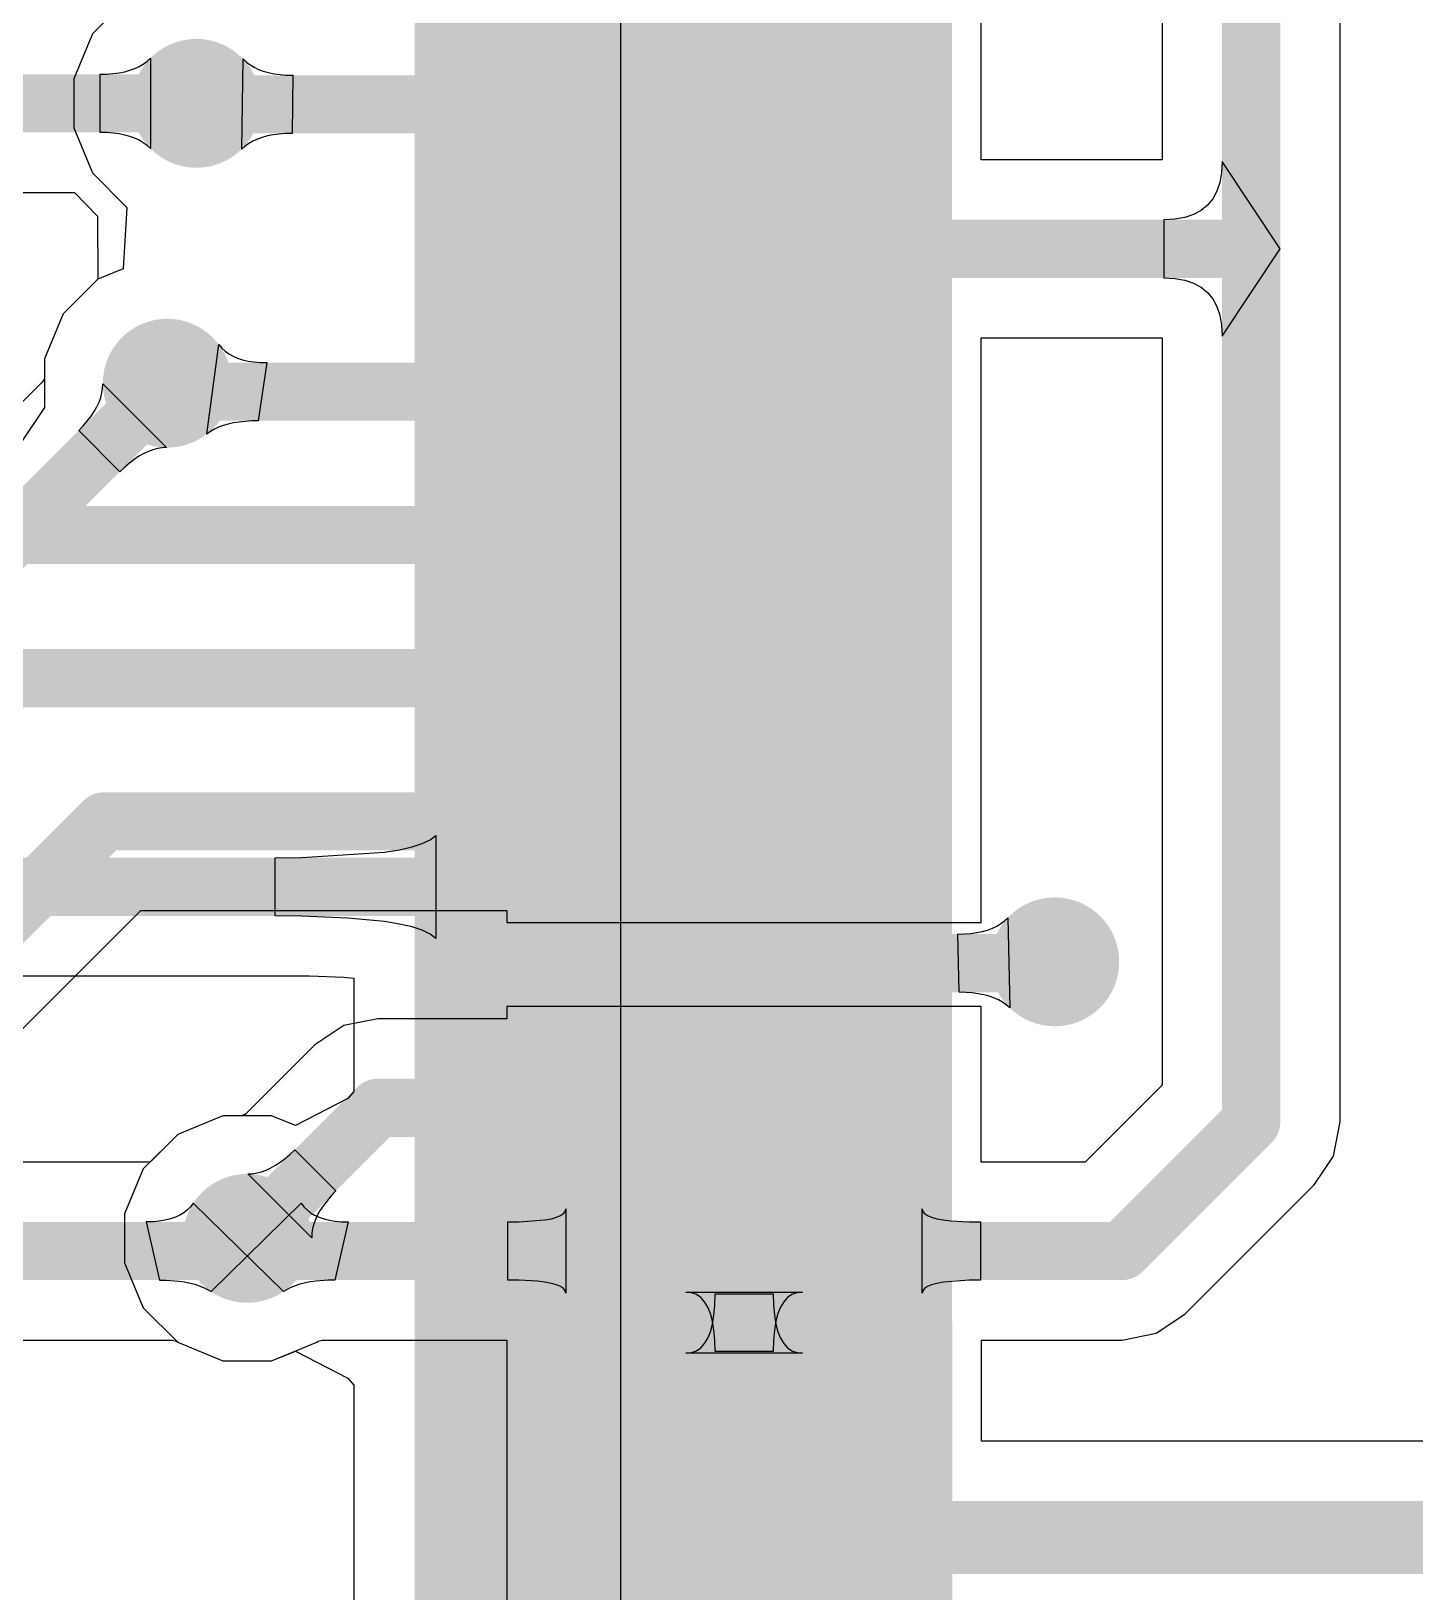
# Model space of a CAD drawing. Header units: millimetres. Extents: x -27 to 79, y -14 to 66.
# Drawn here: x 64.78 to 69.61, y 14.56 to 20.01 of the extents above; entities that cross this region are included whole.
import ezdxf

# ---------------------------------------------------------------- set-up
doc = ezdxf.new("R2010")
doc.units = ezdxf.units.MM
for name, color, linetype in [('BottomLayer', 5, 'Continuous'), ('TopLayer', 1, 'Continuous'), ('TopPaste', 8, 'Continuous'), ('TopSolder', 216, 'Continuous'), ('ViaHoleLayer', 16, 'Continuous')]:
    doc.layers.add(name, color=color, linetype=linetype)

msp = doc.modelspace()

# ---------------------------------------------------------------- hatches: boundary and pattern name
at = {"layer": 'BottomLayer'}
h = msp.add_hatch(color=5, dxfattribs=at)
edge = h.paths.add_edge_path()
edge.add_arc((65.3527, 19.7597), 0.225, 0, 360)
h = msp.add_hatch(color=5, dxfattribs=at)
edge = h.paths.add_edge_path()
edge.add_arc((65.2511, 18.7827), 0.225, 0, 360)
h = msp.add_hatch(color=5, dxfattribs=at)
edge = h.paths.add_edge_path()
edge.add_arc((68.3499, 16.7625), 0.225, 0, 360)
h = msp.add_hatch(color=5, dxfattribs=at)
edge = h.paths.add_edge_path()
edge.add_arc((65.5305, 15.7973), 0.225, 0, 360)
at = {"layer": 'TopLayer'}
h = msp.add_hatch(color=1, dxfattribs=at)
edge = h.paths.add_edge_path()
edge.add_arc((65.3527, 19.7597), 0.225, 0, 360)
for points in [[(66.6399, 19.6029), (66.6399, 19.9029), (67.8899, 19.9029), (67.8899, 19.6029)], [(66.6399, 19.1029), (66.6399, 19.4029), (67.8899, 19.4029), (67.8899, 19.1029)], [(66.6399, 18.6029), (66.6399, 18.9029), (67.8899, 18.9029), (67.8899, 18.6029)], [(66.6399, 18.1029), (66.6399, 18.4029), (67.8899, 18.4029), (67.8899, 18.1029)], [(66.6399, 17.6029), (66.6399, 17.9029), (67.8899, 17.9029), (67.8899, 17.6029)], [(66.6399, 17.1029), (66.6399, 17.4029), (67.8899, 17.4029), (67.8899, 17.1029)], [(66.6399, 16.6029), (66.6399, 16.9029), (67.8899, 16.9029), (67.8899, 16.6029)], [(66.6399, 16.1029), (66.6399, 16.4029), (67.8899, 16.4029), (67.8899, 16.1029)], [(66.6399, 15.6029), (66.6399, 15.9029), (67.8899, 15.9029), (67.8899, 15.6029)], [(66.6404, 15.1029), (66.6404, 15.4029), (67.8904, 15.4029), (67.8904, 15.1029)], [(66.6404, 14.6029), (66.6404, 14.9029), (67.8904, 14.9029), (67.8904, 14.6029)]]:
    msp.add_hatch(color=1, dxfattribs=at).paths.add_polyline_path(points)
h = msp.add_hatch(color=1, dxfattribs=at)
edge = h.paths.add_edge_path()
edge.add_arc((65.2511, 18.7827), 0.225, 0, 360)
h = msp.add_hatch(color=1, dxfattribs=at)
edge = h.paths.add_edge_path()
edge.add_arc((68.3499, 16.7625), 0.225, 0, 360)
h = msp.add_hatch(color=1, dxfattribs=at)
edge = h.paths.add_edge_path()
edge.add_arc((65.5305, 15.7973), 0.225, 0, 360)
at = {"layer": 'TopPaste'}
for points in [[(66.6399, 19.6029), (66.6399, 19.9029), (67.8899, 19.9029), (67.8899, 19.6029)], [(66.6399, 19.1029), (66.6399, 19.4029), (67.8899, 19.4029), (67.8899, 19.1029)], [(66.6399, 18.6029), (66.6399, 18.9029), (67.8899, 18.9029), (67.8899, 18.6029)], [(66.6399, 18.1029), (66.6399, 18.4029), (67.8899, 18.4029), (67.8899, 18.1029)], [(66.6399, 17.6029), (66.6399, 17.9029), (67.8899, 17.9029), (67.8899, 17.6029)], [(66.6399, 17.1029), (66.6399, 17.4029), (67.8899, 17.4029), (67.8899, 17.1029)], [(66.6399, 16.6029), (66.6399, 16.9029), (67.8899, 16.9029), (67.8899, 16.6029)], [(66.6399, 16.1029), (66.6399, 16.4029), (67.8899, 16.4029), (67.8899, 16.1029)], [(66.6399, 15.6029), (66.6399, 15.9029), (67.8899, 15.9029), (67.8899, 15.6029)], [(66.6404, 15.1029), (66.6404, 15.4029), (67.8904, 15.4029), (67.8904, 15.1029)], [(66.6404, 14.6029), (66.6404, 14.9029), (67.8904, 14.9029), (67.8904, 14.6029)]]:
    msp.add_hatch(color=8, dxfattribs=at).paths.add_polyline_path(points)
at = {"layer": 'TopSolder'}
for points in [[(66.5383, 20.0013), (66.5383, 20.5045), (67.9915, 20.5045), (67.9915, 20.0013)], [(66.5383, 19.5013), (66.5383, 20.0045), (67.9915, 20.0045), (67.9915, 19.5013)], [(66.5383, 19.0013), (66.5383, 19.5045), (67.9915, 19.5045), (67.9915, 19.0013)], [(66.5383, 18.5013), (66.5383, 19.0045), (67.9915, 19.0045), (67.9915, 18.5013)], [(66.5383, 18.0013), (66.5383, 18.5045), (67.9915, 18.5045), (67.9915, 18.0013)], [(66.5383, 17.5013), (66.5383, 18.0045), (67.9915, 18.0045), (67.9915, 17.5013)], [(66.5383, 17.0013), (66.5383, 17.5045), (67.9915, 17.5045), (67.9915, 17.0013)], [(66.5383, 16.5013), (66.5383, 17.0045), (67.9915, 17.0045), (67.9915, 16.5013)], [(66.5383, 16.0013), (66.5383, 16.5045), (67.9915, 16.5045), (67.9915, 16.0013)], [(66.5383, 15.5013), (66.5383, 16.0045), (67.9915, 16.0045), (67.9915, 15.5013)], [(66.5388, 15.0013), (66.5388, 15.5045), (67.992, 15.5045), (67.992, 15.0013)], [(66.5388, 14.5013), (66.5388, 15.0045), (67.992, 15.0045), (67.992, 14.5013)]]:
    msp.add_hatch(color=216, dxfattribs=at).paths.add_polyline_path(points)
at = {"layer": 'ViaHoleLayer'}
h = msp.add_hatch(color=16, dxfattribs=at)
edge = h.paths.add_edge_path()
edge.add_arc((65.3527, 19.7597), 0.1, 0, 360)
h = msp.add_hatch(color=16, dxfattribs=at)
edge = h.paths.add_edge_path()
edge.add_arc((65.2511, 18.7827), 0.1, 0, 360)
h = msp.add_hatch(color=16, dxfattribs=at)
edge = h.paths.add_edge_path()
edge.add_arc((68.3499, 16.7625), 0.1, 0, 360)
h = msp.add_hatch(color=16, dxfattribs=at)
edge = h.paths.add_edge_path()
edge.add_arc((65.5305, 15.7973), 0.1, 0, 360)

# ---------------------------------------------------------------- linework, layer by layer
at = {"layer": 'BottomLayer'}
for p, q in [((66.8348, 17.0242), (66.8348, 21.5377)), ((65.1377, 19.8814), (65.1532, 19.8886)), ((65.1532, 19.8886), (65.1674, 19.897)), ((65.1674, 19.897), (65.1804, 19.9065)), ((65.1804, 19.9065), (65.192, 19.9172)), ((65.192, 19.9172), (65.192, 19.6022)), ((65.0169, 19.8613), (65.0403, 19.8618)), ((65.0169, 19.6581), (65.0169, 19.8613)), ((65.0403, 19.8618), (65.0832, 19.8663)), ((65.0832, 19.8663), (65.1026, 19.8702)), ((65.1026, 19.8702), (65.1208, 19.8752)), ((65.1208, 19.8752), (65.1377, 19.8814)), ((65.0403, 19.6575), (65.0169, 19.6581)), ((65.0624, 19.6558), (65.0403, 19.6575)), ((65.0832, 19.653), (65.0624, 19.6558)), ((65.1026, 19.6491), (65.0832, 19.653)), ((65.1208, 19.6441), (65.1026, 19.6491)), ((65.1377, 19.6379), (65.1208, 19.6441)), ((65.1532, 19.6307), (65.1377, 19.6379)), ((65.1674, 19.6223), (65.1532, 19.6307)), ((65.1804, 19.6128), (65.1674, 19.6223)), ((65.192, 19.6022), (65.1804, 19.6128)), ((59.7644, 19.4489), (64.9267, 19.4489)), ((64.9267, 19.4489), (65.0079, 19.3654)), ((65.0079, 19.3654), (65.0085, 19.1457)), ((65.0085, 19.1457), (64.888, 19.0252)), ((64.888, 19.0252), (64.8229, 18.8678)), ((64.8229, 18.8678), (64.8229, 18.805)), ((64.8208, 18.7966), (64.8205, 18.7959)), ((64.8229, 18.805), (64.8208, 18.7966)), ((64.8125, 18.7837), (64.6682, 18.6393)), ((64.818, 18.7904), (64.8125, 18.7837)), ((64.8195, 18.7926), (64.818, 18.7904)), ((64.8201, 18.7937), (64.8195, 18.7926)), ((64.8204, 18.795), (64.8201, 18.7937)), ((64.8205, 18.7959), (64.8204, 18.795)), ((65.0188, 18.7329), (65.0229, 18.7488)), ((65.0229, 18.7488), (65.0254, 18.7647)), ((65.0254, 18.7647), (65.0261, 18.7804)), ((65.0261, 18.7804), (65.2488, 18.5577)), ((64.9961, 18.6841), (65.0054, 18.7005)), ((65.0054, 18.7005), (65.013, 18.7167)), ((65.013, 18.7167), (65.0188, 18.7329)), ((64.9418, 18.6171), (64.9579, 18.634)), ((64.9579, 18.634), (64.9851, 18.6675)), ((64.9851, 18.6675), (64.9961, 18.6841)), ((65.0855, 18.4734), (64.9418, 18.6171)), ((65.1524, 18.5277), (65.1359, 18.5167)), ((65.1688, 18.537), (65.1524, 18.5277)), ((65.1851, 18.5446), (65.1688, 18.537)), ((65.2012, 18.5504), (65.1851, 18.5446)), ((65.2172, 18.5546), (65.2012, 18.5504)), ((65.2331, 18.557), (65.2172, 18.5546)), ((65.2488, 18.5577), (65.2331, 18.557)), ((65.1024, 18.4896), (65.0855, 18.4734)), ((65.1192, 18.504), (65.1024, 18.4896)), ((65.1359, 18.5167), (65.1192, 18.504)), ((66.0618, 17.1539), (66.1058, 17.164)), ((66.0618, 17.1539), (66.1058, 17.164)), ((66.1058, 17.164), (66.1417, 17.1757)), ((66.1058, 17.164), (66.1417, 17.1757)), ((66.1417, 17.1757), (66.1695, 17.189)), ((66.1417, 17.1757), (66.1695, 17.189)), ((66.1695, 17.189), (66.1892, 17.2039)), ((66.1695, 17.189), (66.1892, 17.2039)), ((66.1892, 17.2039), (66.1892, 16.8444)), ((66.1892, 17.2039), (66.1892, 16.8444)), ((65.6279, 17.1258), (65.7204, 17.1265)), ((65.6279, 17.1258), (65.7204, 17.1265)), ((65.6279, 16.9226), (65.6279, 17.1258)), ((65.6279, 16.9226), (65.6279, 17.1258)), ((65.7204, 17.1265), (66.0097, 17.1453)), ((65.7204, 17.1265), (66.0097, 17.1453)), ((66.0097, 17.1453), (66.0618, 17.1539)), ((66.0097, 17.1453), (66.0618, 17.1539)), ((66.8348, 5.1355), (66.8348, 17.0242)), ((65.7204, 16.9218), (65.6279, 16.9226)), ((65.7204, 16.9218), (65.6279, 16.9226)), ((65.8813, 16.9155), (65.7204, 16.9218)), ((65.8813, 16.9155), (65.7204, 16.9218)), ((66.0097, 16.903), (65.8813, 16.9155)), ((66.0097, 16.903), (65.8813, 16.9155)), ((66.0618, 16.8944), (66.0097, 16.903)), ((66.0618, 16.8944), (66.0097, 16.903)), ((66.1058, 16.8843), (66.0618, 16.8944)), ((66.1058, 16.8843), (66.0618, 16.8944)), ((66.1417, 16.8726), (66.1058, 16.8843)), ((66.1417, 16.8726), (66.1058, 16.8843)), ((66.1695, 16.8593), (66.1417, 16.8726)), ((66.1695, 16.8593), (66.1417, 16.8726)), ((66.1892, 16.8444), (66.1695, 16.8593)), ((66.1892, 16.8444), (66.1695, 16.8593)), ((64.6162, 16.7134), (65.7475, 16.7134)), ((65.7475, 16.7134), (65.8672, 16.7087)), ((65.8672, 16.7087), (65.9025, 16.7053)), ((65.9025, 16.7053), (65.9025, 16.3098)), ((65.9025, 16.3098), (65.8812, 16.2852)), ((65.8812, 16.2852), (65.6993, 16.1908)), ((65.4453, 16.2254), (65.2879, 16.1603)), ((65.6156, 16.2254), (65.4453, 16.2254)), ((65.6993, 16.1908), (65.6156, 16.2254)), ((65.2879, 16.1603), (65.1674, 16.0398)), ((65.1674, 16.0398), (65.1023, 15.8824)), ((65.1023, 15.8824), (65.1023, 15.7121)), ((65.1023, 15.7121), (65.1674, 15.5547)), ((65.1674, 15.5547), (65.2879, 15.4342)), ((65.2879, 15.4342), (65.4453, 15.3691)), ((65.4453, 15.3691), (65.6156, 15.3691)), ((65.6156, 15.3691), (65.6993, 15.4037)), ((65.6993, 15.4037), (65.8812, 15.3093)), ((65.8812, 15.3093), (65.9025, 15.2847)), ((65.9025, 15.2847), (65.9025, 5.0335))]:
    msp.add_line(p, q, dxfattribs=at)
for points, const_width in [([(66.3687, 17.0242), (66.3687, 21.5377)], 0.508), ([(59.3837, 19.7597), (65.3527, 19.7597)], 0.2032), ([(64.2722, 17.8039), (65.2511, 18.7827)], 0.2032), ([(66.3687, 4.6975), (66.3687, 17.0242)], 0.508), ([(63.5062, 17.0242), (66.3687, 17.0242)], 0.2032)]:
    msp.add_lwpolyline(points, dxfattribs=dict(at, const_width=const_width))
for points, const_width in [([(65.3019, 19.7597, 1), (65.4035, 19.7597, 1)], 0.1016), ([(65.2003, 18.7827, 1), (65.3019, 18.7827, 1)], 0.1016), ([(66.2417, 17.0242, 1), (66.4957, 17.0242, 1)], 0.254), ([(66.2417, 17.0242, 1), (66.4957, 17.0242, 1)], 0.254), ([(66.3179, 17.0242, 1), (66.4195, 17.0242, 1)], 0.1016)]:
    msp.add_lwpolyline(points, format="xyb", close=True, dxfattribs=dict(at, const_width=const_width))
at = {"layer": 'TopLayer'}
for p, q in [((69.3464, 19.2517), (69.3464, 29.1577)), ((68.7249, 29.0289), (68.7249, 19.5624)), ((65.1101, 20.1227), (64.9896, 20.0022)), ((68.0931, 19.5624), (68.0931, 20.1061)), ((64.9896, 20.0022), (64.9245, 19.8448)), ((65.5109, 19.5997), (65.5157, 19.9147)), ((65.5157, 19.9147), (65.5272, 19.9039)), ((65.5272, 19.9039), (65.54, 19.8942)), ((65.54, 19.8942), (65.5541, 19.8857)), ((64.9245, 19.8448), (64.9245, 19.6745)), ((65.5541, 19.8857), (65.5695, 19.8783)), ((65.5695, 19.8783), (65.5863, 19.8721)), ((65.5863, 19.8721), (65.6044, 19.867)), ((65.6044, 19.867), (65.6239, 19.863)), ((65.6239, 19.863), (65.6446, 19.8601)), ((65.6446, 19.8601), (65.6667, 19.8584)), ((65.6667, 19.8584), (65.6901, 19.8579)), ((65.6901, 19.8579), (65.6867, 19.6547)), ((64.9245, 19.6745), (64.9896, 19.5171)), ((65.5357, 19.6195), (65.5227, 19.6102)), ((65.5501, 19.6278), (65.5357, 19.6195)), ((65.5657, 19.6349), (65.5501, 19.6278)), ((65.5826, 19.6409), (65.5657, 19.6349)), ((65.6008, 19.6459), (65.5826, 19.6409)), ((65.6203, 19.6497), (65.6008, 19.6459)), ((65.6633, 19.6541), (65.6203, 19.6497)), ((65.6867, 19.6547), (65.6633, 19.6541)), ((65.5227, 19.6102), (65.5109, 19.5997)), ((68.7249, 19.5624), (68.0931, 19.5624)), ((64.9896, 19.5171), (65.1101, 19.3966)), ((68.932, 19.5178), (68.9259, 19.4833)), ((68.9341, 19.5565), (68.932, 19.5178)), ((69.1373, 19.2517), (68.9341, 19.5565)), ((68.9158, 19.4528), (68.9015, 19.4264)), ((68.9259, 19.4833), (68.9158, 19.4528)), ((65.1101, 19.3966), (65.0967, 19.1822)), ((68.8833, 19.4041), (68.8609, 19.3858)), ((68.9015, 19.4264), (68.8833, 19.4041)), ((68.7695, 19.3553), (68.7309, 19.3533)), ((68.7309, 19.3533), (68.7309, 19.1501)), ((68.804, 19.3614), (68.7695, 19.3553)), ((68.8345, 19.3715), (68.804, 19.3614)), ((68.8609, 19.3858), (68.8345, 19.3715)), ((68.9341, 18.9469), (69.1373, 19.2517)), ((69.1373, 19.2517), (69.1373, 19.2517)), ((69.1373, 19.2517), (69.1373, 19.2517)), ((69.1373, 19.2517), (69.1373, 19.2517)), ((69.1373, 19.2517), (69.1373, 19.2517)), ((69.1373, 19.2517), (69.1373, 19.2517)), ((69.1373, 19.2517), (69.1373, 19.2517)), ((69.1373, 19.2517), (69.1373, 19.2517)), ((69.1373, 19.2517), (69.1373, 19.2517)), ((69.1373, 19.2517), (69.1373, 19.2517)), ((69.1373, 19.2517), (69.1373, 19.2517)), ((69.3464, 16.2037), (69.3464, 19.2517)), ((65.0967, 19.1822), (65.0085, 19.1457)), ((65.0085, 19.1457), (64.888, 19.0252)), ((68.7309, 19.1501), (68.7695, 19.148)), ((68.7695, 19.148), (68.804, 19.1419)), ((68.804, 19.1419), (68.8345, 19.1318)), ((68.8345, 19.1318), (68.8609, 19.1175)), ((68.8609, 19.1175), (68.8833, 19.0993)), ((68.8833, 19.0993), (68.9015, 19.0769)), ((68.9015, 19.0769), (68.9158, 19.0505)), ((64.888, 19.0252), (64.8229, 18.8678)), ((68.9158, 19.0505), (68.9259, 19.02)), ((68.9259, 19.02), (68.932, 18.9855)), ((68.932, 18.9855), (68.9341, 18.9469)), ((65.3895, 18.6053), (65.4312, 18.9175)), ((65.4312, 18.9175), (65.4414, 18.9055)), ((65.4414, 18.9055), (65.453, 18.8948)), ((68.0931, 17.8997), (68.0931, 18.9409)), ((68.0931, 18.9409), (68.7249, 18.9409)), ((68.7249, 18.9409), (68.7249, 16.3324)), ((64.8229, 18.8678), (64.8229, 18.6975)), ((65.453, 18.8948), (65.4661, 18.8854)), ((65.4661, 18.8854), (65.4807, 18.8772)), ((65.4807, 18.8772), (65.4968, 18.8702)), ((65.4968, 18.8702), (65.5143, 18.8646)), ((65.5143, 18.8646), (65.5334, 18.8601)), ((65.5334, 18.8601), (65.5539, 18.857)), ((65.5539, 18.857), (65.5758, 18.8551)), ((65.5993, 18.8545), (65.5687, 18.6513)), ((65.5758, 18.8551), (65.5993, 18.8545)), ((64.8229, 18.6975), (64.7334, 18.5636)), ((65.4464, 18.6347), (65.4303, 18.6287)), ((65.4637, 18.6398), (65.4464, 18.6347)), ((65.4823, 18.6439), (65.4637, 18.6398)), ((65.502, 18.6471), (65.4823, 18.6439)), ((65.5452, 18.6508), (65.502, 18.6471)), ((65.5687, 18.6513), (65.5452, 18.6508)), ((65.4019, 18.614), (65.3895, 18.6053)), ((65.4155, 18.6218), (65.4019, 18.614)), ((65.4303, 18.6287), (65.4155, 18.6218)), ((68.0931, 16.8997), (68.0931, 17.8997)), ((64.5466, 16.3297), (65.159, 16.9421)), ((65.159, 16.9421), (66.4367, 16.9421)), ((66.4367, 16.9421), (66.4367, 16.8997)), ((66.4367, 16.8997), (68.0931, 16.8997)), ((68.1476, 16.8873), (68.1617, 16.8959)), ((68.1617, 16.8959), (68.1744, 16.9056)), ((68.1744, 16.9056), (68.1859, 16.9165)), ((68.1859, 16.9165), (68.1926, 16.6016)), ((68.0117, 16.8593), (68.0351, 16.8598)), ((68.0166, 16.6561), (68.0117, 16.8593)), ((68.0351, 16.8598), (68.0572, 16.8616)), ((68.0572, 16.8616), (68.078, 16.8644)), ((68.078, 16.8644), (68.0974, 16.8684)), ((68.0974, 16.8684), (68.1154, 16.8736)), ((68.1154, 16.8736), (68.1322, 16.8799)), ((68.1322, 16.8799), (68.1476, 16.8873)), ((68.04, 16.6555), (68.0166, 16.6561)), ((68.0621, 16.6539), (68.04, 16.6555)), ((68.0829, 16.6512), (68.0621, 16.6539)), ((68.1025, 16.6473), (68.0829, 16.6512)), ((68.1207, 16.6424), (68.1025, 16.6473)), ((68.1376, 16.6364), (68.1207, 16.6424)), ((68.1533, 16.6294), (68.1376, 16.6364)), ((68.1677, 16.6212), (68.1533, 16.6294)), ((68.1808, 16.6119), (68.1677, 16.6212)), ((65.9861, 16.5636), (65.8671, 16.54)), ((66.4367, 16.5636), (65.9861, 16.5636)), ((68.0931, 16.6061), (66.4367, 16.6061)), ((66.4367, 16.6061), (66.4367, 16.5636)), ((68.0931, 16.0636), (68.0931, 16.6061)), ((68.1926, 16.6016), (68.1808, 16.6119)), ((65.8671, 16.54), (65.7663, 16.4726)), ((65.7663, 16.4726), (65.527, 16.2333)), ((68.7249, 16.3324), (68.4562, 16.0636)), ((65.4453, 16.2254), (65.2879, 16.1603)), ((65.5082, 16.2254), (65.4453, 16.2254)), ((65.5165, 16.2275), (65.5082, 16.2254)), ((65.5172, 16.2278), (65.5165, 16.2275)), ((65.5181, 16.2279), (65.5172, 16.2278)), ((65.5195, 16.2282), (65.5181, 16.2279)), ((65.5205, 16.2288), (65.5195, 16.2282)), ((65.5253, 16.232), (65.5205, 16.2288)), ((65.527, 16.2333), (65.5253, 16.232)), ((69.3228, 16.0847), (69.3464, 16.2037)), ((65.2879, 16.1603), (65.1913, 16.0636)), ((65.6456, 16.0632), (65.6623, 16.0759)), ((65.6623, 16.0759), (65.6791, 16.0904)), ((65.6791, 16.0904), (65.696, 16.1065)), ((65.696, 16.1065), (65.8397, 15.9628)), ((69.2554, 15.9839), (69.3228, 16.0847)), ((65.1913, 16.0636), (64.6809, 16.0636)), ((65.5327, 16.0222), (65.5484, 16.0229)), ((65.7554, 15.7995), (65.5327, 16.0222)), ((65.5484, 16.0229), (65.5643, 16.0254)), ((65.5643, 16.0254), (65.5803, 16.0295)), ((65.5803, 16.0295), (65.5964, 16.0353)), ((65.5964, 16.0353), (65.6127, 16.0429)), ((65.6127, 16.0429), (65.6291, 16.0522)), ((65.6291, 16.0522), (65.6456, 16.0632)), ((68.4562, 16.0636), (68.0931, 16.0636)), ((68.8046, 15.5331), (69.2554, 15.9839)), ((65.3419, 15.92), (65.3326, 15.9075)), ((65.3419, 15.92), (65.3326, 15.9075)), ((65.3419, 15.92), (65.3326, 15.9075)), ((65.3419, 15.92), (65.3326, 15.9075)), ((65.6569, 15.6112), (65.3419, 15.92)), ((65.6569, 15.6112), (65.3419, 15.92)), ((65.6569, 15.6112), (65.3419, 15.92)), ((65.6569, 15.6112), (65.3419, 15.92)), ((65.404, 15.6112), (65.719, 15.92)), ((65.404, 15.6112), (65.719, 15.92)), ((65.404, 15.6112), (65.719, 15.92)), ((65.404, 15.6112), (65.719, 15.92)), ((65.719, 15.92), (65.7283, 15.9075)), ((65.719, 15.92), (65.7283, 15.9075)), ((65.719, 15.92), (65.7283, 15.9075)), ((65.719, 15.92), (65.7283, 15.9075)), ((65.7964, 15.9124), (65.7854, 15.8959)), ((65.8236, 15.9459), (65.7964, 15.9124)), ((65.8397, 15.9628), (65.8236, 15.9459)), ((65.2013, 15.8551), (65.1779, 15.8545)), ((65.2013, 15.8551), (65.1779, 15.8545)), ((65.2013, 15.8551), (65.1779, 15.8545)), ((65.2013, 15.8551), (65.1779, 15.8545)), ((65.1779, 15.8545), (65.2242, 15.6513)), ((65.1779, 15.8545), (65.2242, 15.6513)), ((65.1779, 15.8545), (65.2242, 15.6513)), ((65.1779, 15.8545), (65.2242, 15.6513)), ((65.2233, 15.8571), (65.2013, 15.8551)), ((65.2233, 15.8571), (65.2013, 15.8551)), ((65.2233, 15.8571), (65.2013, 15.8551)), ((65.2233, 15.8571), (65.2013, 15.8551)), ((65.2436, 15.8604), (65.2233, 15.8571)), ((65.2436, 15.8604), (65.2233, 15.8571)), ((65.2436, 15.8604), (65.2233, 15.8571)), ((65.2436, 15.8604), (65.2233, 15.8571)), ((65.2624, 15.865), (65.2436, 15.8604)), ((65.2624, 15.865), (65.2436, 15.8604)), ((65.2624, 15.865), (65.2436, 15.8604)), ((65.2624, 15.865), (65.2436, 15.8604)), ((65.2796, 15.8708), (65.2624, 15.865)), ((65.2796, 15.8708), (65.2624, 15.865)), ((65.2796, 15.8708), (65.2624, 15.865)), ((65.2796, 15.8708), (65.2624, 15.865)), ((65.2952, 15.8781), (65.2796, 15.8708)), ((65.2952, 15.8781), (65.2796, 15.8708)), ((65.2952, 15.8781), (65.2796, 15.8708)), ((65.2952, 15.8781), (65.2796, 15.8708)), ((65.3092, 15.8866), (65.2952, 15.8781)), ((65.3092, 15.8866), (65.2952, 15.8781)), ((65.3092, 15.8866), (65.2952, 15.8781)), ((65.3092, 15.8866), (65.2952, 15.8781)), ((65.3217, 15.8964), (65.3092, 15.8866)), ((65.3217, 15.8964), (65.3092, 15.8866)), ((65.3217, 15.8964), (65.3092, 15.8866)), ((65.3217, 15.8964), (65.3092, 15.8866)), ((65.3326, 15.9075), (65.3217, 15.8964)), ((65.3326, 15.9075), (65.3217, 15.8964)), ((65.3326, 15.9075), (65.3217, 15.8964)), ((65.3326, 15.9075), (65.3217, 15.8964)), ((65.7283, 15.9075), (65.7392, 15.8964)), ((65.7283, 15.9075), (65.7392, 15.8964)), ((65.7283, 15.9075), (65.7392, 15.8964)), ((65.7283, 15.9075), (65.7392, 15.8964)), ((65.7392, 15.8964), (65.7517, 15.8866)), ((65.7392, 15.8964), (65.7517, 15.8866)), ((65.7392, 15.8964), (65.7517, 15.8866)), ((65.7392, 15.8964), (65.7517, 15.8866)), ((65.7517, 15.8866), (65.7657, 15.8781)), ((65.7517, 15.8866), (65.7657, 15.8781)), ((65.7517, 15.8866), (65.7657, 15.8781)), ((65.7517, 15.8866), (65.7657, 15.8781)), ((65.7685, 15.8632), (65.7627, 15.8471)), ((65.7657, 15.8781), (65.7813, 15.8708)), ((65.7657, 15.8781), (65.7813, 15.8708)), ((65.7657, 15.8781), (65.7813, 15.8708)), ((65.7657, 15.8781), (65.7813, 15.8708)), ((65.7761, 15.8795), (65.7685, 15.8632)), ((65.7854, 15.8959), (65.7761, 15.8795)), ((65.7813, 15.8708), (65.7985, 15.865)), ((65.7813, 15.8708), (65.7985, 15.865)), ((65.7813, 15.8708), (65.7985, 15.865)), ((65.7813, 15.8708), (65.7985, 15.865)), ((65.7985, 15.865), (65.8173, 15.8604)), ((65.7985, 15.865), (65.8173, 15.8604)), ((65.7985, 15.865), (65.8173, 15.8604)), ((65.7985, 15.865), (65.8173, 15.8604)), ((65.8173, 15.8604), (65.8376, 15.8571)), ((65.8173, 15.8604), (65.8376, 15.8571)), ((65.8173, 15.8604), (65.8376, 15.8571)), ((65.8173, 15.8604), (65.8376, 15.8571)), ((65.8831, 15.8545), (65.8367, 15.6513)), ((65.8831, 15.8545), (65.8367, 15.6513)), ((65.8831, 15.8545), (65.8367, 15.6513)), ((65.8831, 15.8545), (65.8367, 15.6513)), ((65.8376, 15.8571), (65.8596, 15.8551)), ((65.8376, 15.8571), (65.8596, 15.8551)), ((65.8376, 15.8571), (65.8596, 15.8551)), ((65.8376, 15.8571), (65.8596, 15.8551)), ((65.8596, 15.8551), (65.8831, 15.8545)), ((65.8596, 15.8551), (65.8831, 15.8545)), ((65.8596, 15.8551), (65.8831, 15.8545)), ((65.8596, 15.8551), (65.8831, 15.8545)), ((66.4398, 15.8545), (66.4784, 15.8549)), ((66.4398, 15.6513), (66.4398, 15.8545)), ((66.4784, 15.8549), (66.5698, 15.8617)), ((66.5698, 15.8617), (66.5922, 15.8658)), ((66.5922, 15.8658), (66.6104, 15.8708)), ((66.6104, 15.8708), (66.6247, 15.8767)), ((66.6247, 15.8767), (66.6348, 15.8835)), ((66.6348, 15.8835), (66.6409, 15.8912)), ((66.6409, 15.8912), (66.643, 15.8998)), ((66.643, 15.8998), (66.643, 15.6059)), ((67.8869, 15.6059), (67.8869, 15.8998)), ((67.8869, 15.8998), (67.8889, 15.8912)), ((67.8889, 15.8912), (67.895, 15.8835)), ((67.895, 15.8835), (67.9052, 15.8767)), ((67.9052, 15.8767), (67.9194, 15.8708)), ((67.9194, 15.8708), (67.9377, 15.8658)), ((67.9377, 15.8658), (67.96, 15.8617)), ((67.96, 15.8617), (67.9864, 15.8586)), ((67.9864, 15.8586), (68.0515, 15.8549)), ((68.0515, 15.8549), (68.0901, 15.8545)), ((68.0901, 15.8545), (68.0901, 15.6513)), ((65.7561, 15.8152), (65.7554, 15.7995)), ((65.7586, 15.8311), (65.7561, 15.8152)), ((65.7627, 15.8471), (65.7586, 15.8311)), ((65.2242, 15.6513), (65.2478, 15.6509)), ((65.2242, 15.6513), (65.2478, 15.6509)), ((65.2242, 15.6513), (65.2478, 15.6509)), ((65.2242, 15.6513), (65.2478, 15.6509)), ((65.2478, 15.6509), (65.2911, 15.6477)), ((65.2478, 15.6509), (65.2911, 15.6477)), ((65.2478, 15.6509), (65.2911, 15.6477)), ((65.2478, 15.6509), (65.2911, 15.6477)), ((65.2911, 15.6477), (65.3109, 15.6449)), ((65.2911, 15.6477), (65.3109, 15.6449)), ((65.2911, 15.6477), (65.3109, 15.6449)), ((65.2911, 15.6477), (65.3109, 15.6449)), ((65.3109, 15.6449), (65.3469, 15.6368)), ((65.3109, 15.6449), (65.3469, 15.6368)), ((65.3109, 15.6449), (65.3469, 15.6368)), ((65.3109, 15.6449), (65.3469, 15.6368)), ((65.3469, 15.6368), (65.363, 15.6316)), ((65.3469, 15.6368), (65.363, 15.6316)), ((65.3469, 15.6368), (65.363, 15.6316)), ((65.3469, 15.6368), (65.363, 15.6316)), ((65.714, 15.6368), (65.6979, 15.6316)), ((65.714, 15.6368), (65.6979, 15.6316)), ((65.714, 15.6368), (65.6979, 15.6316)), ((65.714, 15.6368), (65.6979, 15.6316)), ((65.75, 15.6449), (65.714, 15.6368)), ((65.75, 15.6449), (65.714, 15.6368)), ((65.75, 15.6449), (65.714, 15.6368)), ((65.75, 15.6449), (65.714, 15.6368)), ((65.7698, 15.6477), (65.75, 15.6449)), ((65.7698, 15.6477), (65.75, 15.6449)), ((65.7698, 15.6477), (65.75, 15.6449)), ((65.7698, 15.6477), (65.75, 15.6449)), ((65.8131, 15.6509), (65.7698, 15.6477)), ((65.8131, 15.6509), (65.7698, 15.6477)), ((65.8131, 15.6509), (65.7698, 15.6477)), ((65.8131, 15.6509), (65.7698, 15.6477)), ((65.8367, 15.6513), (65.8131, 15.6509)), ((65.8367, 15.6513), (65.8131, 15.6509)), ((65.8367, 15.6513), (65.8131, 15.6509)), ((65.8367, 15.6513), (65.8131, 15.6509)), ((66.4784, 15.6508), (66.4398, 15.6513)), ((66.5434, 15.6472), (66.4784, 15.6508)), ((66.5698, 15.644), (66.5434, 15.6472)), ((66.5922, 15.6399), (66.5698, 15.644)), ((66.6104, 15.6349), (66.5922, 15.6399)), ((67.9377, 15.6399), (67.9194, 15.6349)), ((67.96, 15.644), (67.9377, 15.6399)), ((68.0515, 15.6508), (67.96, 15.644)), ((68.0901, 15.6513), (68.0515, 15.6508)), ((65.363, 15.6316), (65.3779, 15.6256)), ((65.363, 15.6316), (65.3779, 15.6256)), ((65.363, 15.6316), (65.3779, 15.6256)), ((65.363, 15.6316), (65.3779, 15.6256)), ((65.3779, 15.6256), (65.3916, 15.6188)), ((65.3779, 15.6256), (65.3916, 15.6188)), ((65.3779, 15.6256), (65.3916, 15.6188)), ((65.3779, 15.6256), (65.3916, 15.6188)), ((65.3916, 15.6188), (65.404, 15.6112)), ((65.3916, 15.6188), (65.404, 15.6112)), ((65.3916, 15.6188), (65.404, 15.6112)), ((65.3916, 15.6188), (65.404, 15.6112)), ((65.6693, 15.6188), (65.6569, 15.6112)), ((65.6693, 15.6188), (65.6569, 15.6112)), ((65.6693, 15.6188), (65.6569, 15.6112)), ((65.6693, 15.6188), (65.6569, 15.6112)), ((65.683, 15.6256), (65.6693, 15.6188)), ((65.683, 15.6256), (65.6693, 15.6188)), ((65.683, 15.6256), (65.6693, 15.6188)), ((65.683, 15.6256), (65.6693, 15.6188)), ((65.6979, 15.6316), (65.683, 15.6256)), ((65.6979, 15.6316), (65.683, 15.6256)), ((65.6979, 15.6316), (65.683, 15.6256)), ((65.6979, 15.6316), (65.683, 15.6256)), ((66.6247, 15.6291), (66.6104, 15.6349)), ((66.6348, 15.6223), (66.6247, 15.6291)), ((66.6409, 15.6145), (66.6348, 15.6223)), ((66.643, 15.6059), (66.6409, 15.6145)), ((67.0815, 15.6069), (67.0622, 15.609)), ((67.0622, 15.609), (67.4686, 15.609)), ((67.0988, 15.6007), (67.0815, 15.6069)), ((67.114, 15.5904), (67.0988, 15.6007)), ((67.1272, 15.576), (67.114, 15.5904)), ((67.1628, 15.5638), (67.1638, 15.603)), ((67.1638, 15.603), (67.367, 15.603)), ((67.367, 15.603), (67.368, 15.5638)), ((67.4168, 15.5904), (67.4036, 15.576)), ((67.432, 15.6007), (67.4168, 15.5904)), ((67.4493, 15.6069), (67.432, 15.6007)), ((67.4686, 15.609), (67.4493, 15.6069)), ((67.8889, 15.6145), (67.8869, 15.6059)), ((67.895, 15.6223), (67.8889, 15.6145)), ((67.9052, 15.6291), (67.895, 15.6223)), ((67.9194, 15.6349), (67.9052, 15.6291)), ((67.1384, 15.5574), (67.1272, 15.576)), ((67.1475, 15.5347), (67.1384, 15.5574)), ((67.1547, 15.5079), (67.1475, 15.5347)), ((67.1547, 15.4978), (67.1597, 15.5288)), ((67.1597, 15.5288), (67.1628, 15.5638)), ((67.368, 15.5638), (67.3711, 15.5288)), ((67.3711, 15.5288), (67.3761, 15.4978)), ((67.3833, 15.5347), (67.3761, 15.5079)), ((67.3924, 15.5574), (67.3833, 15.5347)), ((67.4036, 15.576), (67.3924, 15.5574)), ((68.7038, 15.4658), (68.8046, 15.5331)), ((67.1475, 15.471), (67.1547, 15.4978)), ((67.1597, 15.477), (67.1547, 15.5079)), ((67.1628, 15.4419), (67.1597, 15.477)), ((67.3711, 15.477), (67.368, 15.4419)), ((67.3761, 15.5079), (67.3711, 15.477)), ((67.3761, 15.4978), (67.3833, 15.471)), ((63.2329, 15.4421), (65.2616, 15.4421)), ((65.2616, 15.4421), (65.2689, 15.4416)), ((65.2689, 15.4416), (65.2738, 15.4409)), ((65.2738, 15.4409), (65.2834, 15.4387)), ((65.2834, 15.4387), (65.2879, 15.4342)), ((65.2879, 15.4342), (65.4453, 15.3691)), ((65.6156, 15.3691), (65.773, 15.4342)), ((65.773, 15.4342), (65.7775, 15.4387)), ((65.7775, 15.4387), (65.7871, 15.4409)), ((65.7871, 15.4409), (65.792, 15.4416)), ((65.792, 15.4416), (65.7993, 15.4421)), ((65.7993, 15.4421), (66.4367, 15.4421)), ((66.4367, 15.4421), (66.4367, 15.3997)), ((67.114, 15.4153), (67.1272, 15.4298)), ((67.1272, 15.4298), (67.1384, 15.4483)), ((67.1384, 15.4483), (67.1475, 15.471)), ((67.1638, 15.4027), (67.1628, 15.4419)), ((67.368, 15.4419), (67.367, 15.4027)), ((67.3833, 15.471), (67.3924, 15.4483)), ((67.3924, 15.4483), (67.4036, 15.4298)), ((67.4036, 15.4298), (67.4168, 15.4153)), ((68.0936, 15.0895), (68.0936, 15.4421)), ((68.0936, 15.4421), (68.5849, 15.4421)), ((68.5849, 15.4421), (68.7038, 15.4658)), ((65.4453, 15.3691), (65.6156, 15.3691)), ((66.4367, 15.3997), (66.4372, 15.3997)), ((66.4372, 15.3997), (66.4372, 14.3997)), ((67.0622, 15.3968), (67.0815, 15.3988)), ((67.4686, 15.3968), (67.0622, 15.3968)), ((67.0815, 15.3988), (67.0988, 15.405)), ((67.0988, 15.405), (67.114, 15.4153)), ((67.367, 15.4027), (67.1638, 15.4027)), ((67.4168, 15.4153), (67.432, 15.405)), ((67.432, 15.405), (67.4493, 15.3988)), ((67.4493, 15.3988), (67.4686, 15.3968)), ((70.8674, 15.0895), (68.0936, 15.0895))]:
    msp.add_line(p, q, dxfattribs=at)
for points, const_width in [([(69.0357, 19.2517), (69.0357, 29.1577)], 0.2032), ([(65.3527, 19.7597), (65.356, 19.7563)], 0.2032), ([(65.356, 19.7563), (67.2615, 19.7563)], 0.2032), ([(67.2615, 19.7563), (67.2649, 19.7529)], 0.2032), ([(67.2661, 19.2517), (69.0357, 19.2517)], 0.2032), ([(69.0357, 16.2037), (69.0357, 19.2517)], 0.2032), ([(65.2511, 18.7827), (65.2809, 18.7529)], 0.2032), ([(65.2809, 18.7529), (67.2649, 18.7529)], 0.2032), ([(64.2997, 18.2529), (67.2649, 18.2529)], 0.2032), ([(64.0194, 17.7529), (67.2649, 17.7529)], 0.2032), ([(64.1081, 16.3307), (65.0303, 17.2529)], 0.2032), ([(65.0303, 17.2529), (67.2649, 17.2529)], 0.2032), ([(67.2649, 16.7529), (67.2697, 16.7577)], 0.2032), ([(67.2697, 16.7577), (68.3451, 16.7577)], 0.2032), ([(68.3451, 16.7577), (68.3499, 16.7625)], 0.2032), ([(65.5305, 15.7973), (65.9861, 16.2529)], 0.2032), ([(65.9861, 16.2529), (67.2649, 16.2529)], 0.2032), ([(68.5849, 15.7529), (69.0357, 16.2037)], 0.2032), ([(62.9139, 15.7529), (67.2649, 15.7529)], 0.2032), ([(67.2649, 15.7529), (68.5849, 15.7529)], 0.2032), ([(67.2649, 15.7529), (67.2654, 15.7524)], 0.2032), ([(67.2654, 15.2529), (67.2654, 15.7524)], 0.2032), ([(67.2654, 14.7529), (70.8674, 14.7529)], 0.254)]:
    msp.add_lwpolyline(points, dxfattribs=dict(at, const_width=const_width))
for points, const_width in [([(65.3019, 19.7597, 1), (65.4035, 19.7597, 1)], 0.1016), ([(65.3052, 19.7563, 1), (65.4068, 19.7563, 1)], 0.1016), ([(65.3052, 19.7563, 1), (65.4068, 19.7563, 1)], 0.1016), ([(67.2107, 19.7563, 1), (67.3123, 19.7563, 1)], 0.1016), ([(67.2107, 19.7563, 1), (67.3123, 19.7563, 1)], 0.1016), ([(67.2141, 19.7529, 1), (67.3157, 19.7529, 1)], 0.1016), ([(67.2153, 19.2517, 1), (67.3169, 19.2517, 1)], 0.1016), ([(68.9849, 19.2517, 1), (69.0865, 19.2517, 1)], 0.1016), ([(68.9849, 19.2517, 1), (69.0865, 19.2517, 1)], 0.1016), ([(68.9849, 19.2517, 1), (69.0865, 19.2517, 1)], 0.1016), ([(65.2003, 18.7827, 1), (65.3019, 18.7827, 1)], 0.1016), ([(65.2301, 18.7529, 1), (65.3317, 18.7529, 1)], 0.1016), ([(65.2301, 18.7529, 1), (65.3317, 18.7529, 1)], 0.1016), ([(67.2141, 18.7529, 1), (67.3157, 18.7529, 1)], 0.1016), ([(67.2141, 18.2529, 1), (67.3157, 18.2529, 1)], 0.1016), ([(67.2141, 17.7529, 1), (67.3157, 17.7529, 1)], 0.1016), ([(64.9795, 17.2529, 1), (65.0811, 17.2529, 1)], 0.1016), ([(64.9795, 17.2529, 1), (65.0811, 17.2529, 1)], 0.1016), ([(67.2141, 17.2529, 1), (67.3157, 17.2529, 1)], 0.1016), ([(67.2141, 16.7529, 1), (67.3157, 16.7529, 1)], 0.1016), ([(67.2189, 16.7577, 1), (67.3205, 16.7577, 1)], 0.1016), ([(67.2189, 16.7577, 1), (67.3205, 16.7577, 1)], 0.1016), ([(68.2943, 16.7577, 1), (68.3959, 16.7577, 1)], 0.1016), ([(68.2943, 16.7577, 1), (68.3959, 16.7577, 1)], 0.1016), ([(68.2991, 16.7625, 1), (68.4007, 16.7625, 1)], 0.1016), ([(65.9353, 16.2529, 1), (66.0369, 16.2529, 1)], 0.1016), ([(65.9353, 16.2529, 1), (66.0369, 16.2529, 1)], 0.1016), ([(67.2141, 16.2529, 1), (67.3157, 16.2529, 1)], 0.1016), ([(68.9849, 16.2037, 1), (69.0865, 16.2037, 1)], 0.1016), ([(68.9849, 16.2037, 1), (69.0865, 16.2037, 1)], 0.1016), ([(65.4797, 15.7973, 1), (65.5813, 15.7973, 1)], 0.1016), ([(67.2141, 15.7529, 1), (67.3157, 15.7529, 1)], 0.1016), ([(67.2141, 15.7529, 1), (67.3157, 15.7529, 1)], 0.1016), ([(67.2141, 15.7529, 1), (67.3157, 15.7529, 1)], 0.1016), ([(68.5341, 15.7529, 1), (68.6357, 15.7529, 1)], 0.1016), ([(68.5341, 15.7529, 1), (68.6357, 15.7529, 1)], 0.1016), ([(67.2146, 15.7524, 1), (67.3162, 15.7524, 1)], 0.1016), ([(67.2146, 15.7524, 1), (67.3162, 15.7524, 1)], 0.1016), ([(67.2146, 15.2529, 1), (67.3162, 15.2529, 1)], 0.1016), ([(67.2019, 14.7529, 1), (67.3289, 14.7529, 1)], 0.127)]:
    msp.add_lwpolyline(points, format="xyb", close=True, dxfattribs=dict(at, const_width=const_width))

doc.saveas('drawing.dxf')
